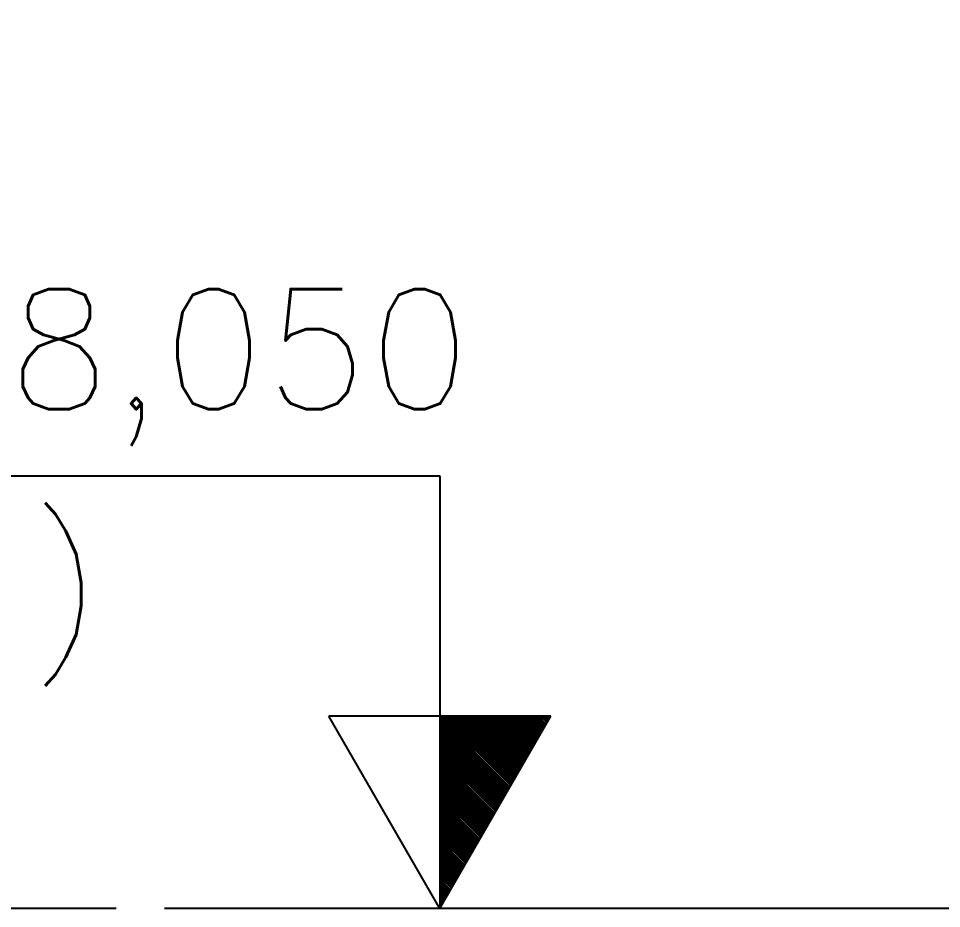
# Model space of a CAD drawing. Header units: metres. Extents: x 0 to 21025, y 0 to 14850.
# Drawn here: x 1341.8 to 1821.7, y 11692.7 to 12155.4 of the extents above; entities that cross this region are included whole.
import ezdxf
from ezdxf.enums import TextEntityAlignment as Align

# ---------------------------------------------------------------- set-up
doc = ezdxf.new("R2010")
doc.units = ezdxf.units.M
doc.header["$LTSCALE"] = 25
for name, color, linetype in [('18_COTAS', 7, 'Continuous'), ('GSB', 7, 'Continuous'), ('SDM', 7, 'Continuous')]:
    doc.layers.add(name, color=color, linetype=linetype)
doc.styles.add('R100', font='simplex.shx', dxfattribs={"height": 2.5})
doc.styles.add('ROMANS', font='ROMANS.SHX')
doc.dimstyles.new('25___1-25', dxfattribs={"dimscale": 25, "dimtxt": 2.5, "dimasz": 2, "dimexe": 1.5, "dimexo": 1, "dimgap": 0.5, "dimtad": 1, "dimzin": 12, "dimtxsty": 'ROMANS', "dimcen": 0, "dimclrd": 256, "dimclre": 256, "dimclrt": 3, "dimazin": 3, "dimtfac": 1, "dimtmove": 0, "dimatfit": 0, "dimfxl": 1, "dimlwd": -1, "dimlwe": -1, "dimarcsym": 0})

# ---------------------------------------------------------------- blocks, each defined once
blk = doc.blocks.new('FINISHED_FLOOR')
at = {"layer": 'GSB'}
h = blk.add_hatch(dxfattribs=at)
h.set_pattern_fill('ANSI31', color=2, scale=0.01, style=0)
h.set_pattern_definition([(45, (-526.663677, -323.637693), (-0.0224506403, 0.0224506403), [])])
h.paths.add_polyline_path([(0, 4), (-2.309, 4), (0, 0)])
for p, q in [((0, 9.001), (0, 4)), ((21.779, 9.001), (0, 9.001)), ((-2.309, 4), (2.309, 4)), ((0, 0), (-2.309, 4)), ((0, 4), (0, 0)), ((0, 0), (2.309, 4))]:
    blk.add_line(p, q, dxfattribs=at)
at = {"layer": 'GSB', "color": 3, "style": 'R100'}
for tag, p in [('ELEVACAO', (12.107, 11.251)), ('REFERENCIA', (15.036, 6.536))]:
    blk.add_attdef(tag, text='', height=2.5, dxfattribs=at).set_placement(p, align=Align.MIDDLE)
blk = doc.blocks.new('*D36')
at = {"layer": '18_COTAS', "transparency": 16777216}
for p, q in [((2058.56, 13184.68), (788.1, 13184.68)), ((825.6, 11742.68), (825.6, 13134.68)), ((1392.68, 11692.68), (788.1, 11692.68))]:
    blk.add_line(p, q, dxfattribs=at)
for points in [[(817.27, 13134.68), (833.93, 13134.68), (825.6, 13184.68)], [(817.27, 11742.68), (833.93, 11742.68), (825.6, 11692.68)]]:
    blk.add_solid(points, dxfattribs=at)
at = {"layer": 'Defpoints', "color": 0, "transparency": 16777216}
for p in [(825.6, 13184.68), (2083.56, 13184.68), (1417.68, 11692.68)]:
    blk.add_point(p, dxfattribs=at)
at = {"layer": '18_COTAS', "color": 3, "transparency": 16777216, "insert": (781.85, 12438.68), "char_height": 62.5, "attachment_point": 5, "rotation": 90, "style": 'ROMANS'}
blk.add_mtext('1492', dxfattribs=at)

msp = doc.modelspace()

# ---------------------------------------------------------------- linework, layer by layer
at = {"layer": 'SDM'}
msp.add_line((2019.517, 11692.681), (1417.675, 11692.681), dxfattribs=at)

# ---------------------------------------------------------------- block references
at = {"layer": 'GSB'}
ref = msp.add_blockref('FINISHED_FLOOR', (1560.86, 11692.681), dxfattribs=dict(at, xscale=-24.99999999999972, yscale=24.99999999999972, zscale=24.99999999999972))
ref.add_attrib('ELEVACAO', 'EL.+378,050', dxfattribs={"color": 3, "height": 62.5, "style": 'R100'}).set_placement((1306.612, 11973.947), align=Align.MIDDLE)
ref.add_attrib('REFERENCIA', '(T.V.)', dxfattribs={"color": 3, "height": 62.5, "style": 'R100'}).set_placement((1275.327, 11856.069), align=Align.MIDDLE)

# ---------------------------------------------------------------- dimensions: what is measured, and where the dimension line sits
at = {"layer": '18_COTAS'}
dim = msp.add_linear_dim(base=(825.6, 13184.681), p1=(1417.675, 11692.681), p2=(2083.564, 13184.681), angle=90, dimstyle='25___1-25', dxfattribs=at)
dim.commit()
dim.dimension.update_dxf_attribs({"geometry": '*D36', "text_midpoint": (781.85, 12438.681)})

doc.saveas('drawing.dxf')
